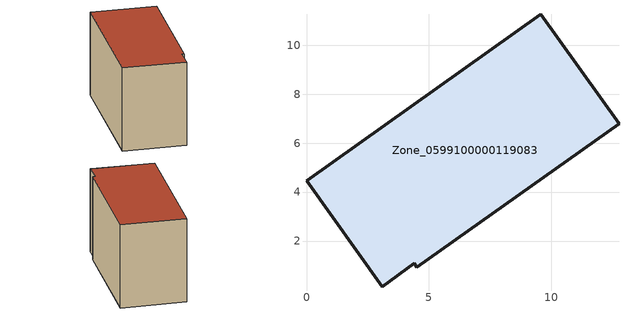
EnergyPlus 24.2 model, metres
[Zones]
Zone_0599100000119083
 floor ground (C_G): 9.57,11.28 12.77,6.8 4.51,0.94 4.4,1.1 3.1,0.12 0,4.47 z0
 wall outside (C_F): 12.77,6.8 9.57,11.28 0,4.47 3.1,0.12 4.4,1.1 4.51,0.94 12.77,6.8 z0:7.31
 roof outside (C_R): 0,4.47 3.1,0.12 4.4,1.1 4.51,0.94 12.77,6.8 9.57,11.28 z7.31
[BUILDING]
Pand.0599100000119083: North Axis=0; Terrain=City; Loads Convergence Tolerance Value=0.04; Temperature Convergence Tolerance Value=0.4; Solar Distribution=FullExterior; Maximum Number of Warmup Days=25; Minimum Number of Warmup Days=1
[Site:Location]
Rotterdam.The.Hague.AP_ZH_NLD Design_Conditions: Latitude=51.96; Longitude=4.45; Time Zone=1; Elevation=-4.5
[SITE:GROUNDTEMPERATURE:BUILDINGSURFACE]
18, 18, 18, 18, 18, 18, 18, 18, 18, 18, 18, 18
[MATERIAL] Thermal Absorptance=0.9; Solar Absorptance=0.7; Visible Absorptance=0.7
Name | Roughness | Thickness | Conductivity | Density | Specific Heat
G.TI.1975-1991 | MediumSmooth | 0.15 | 0.288461 | 540 | 1210
F.TI.1975-1991 | Rough | 0.3 | 0.230769 | 1920 | 840
R.TI.1975-1991 | MediumRough | 0.2 | 0.153846 | 1500 | 1000
[CONSTRUCTION]
C_G: G.TI.1975-1991
C_F: F.TI.1975-1991
C_R: R.TI.1975-1991
[ZONE]
Zone_0599100000119083: Type=1; Multiplier=1; Ceiling Height=Autocalculate; Volume=Autocalculate; Floor Area=autocalculate; Part of Total Floor Area=Yes
[ZONEINFILTRATION:DESIGNFLOWRATE]
Infil_Zone_0599100000119083: Zone or ZoneList or Space or SpaceList=Zone_0599100000119083; Schedule=AlwaysOn; Design Flow Rate Calculation Method=Flow/Area; Flow Rate per Floor Area=0.003; Constant Term Coefficient=1; Temperature Term Coefficient=0; Velocity Term Coefficient=0; Velocity Squared Term Coefficient=0
[HVACTEMPLATE:ZONE:IDEALLOADSAIRSYSTEM]
Zone_0599100000119083: Maximum Heating Supply Air Temperature=50; Minimum Cooling Supply Air Temperature=13; Maximum Heating Supply Air Humidity Ratio=0.0156; Minimum Cooling Supply Air Humidity Ratio=0.0077; Heating Limit=NoLimit; Cooling Limit=NoLimit; Dehumidification Control Type=ConstantSensibleHeatRatio; Cooling Sensible Heat Ratio=0.7; Dehumidification Setpoint=60; Humidification Control Type=None; Humidification Setpoint=30; Outdoor Air Method=None; Outdoor Air Flow Rate per Person=0.00944; Outdoor Air Flow Rate per Zone Floor Area=0; Outdoor Air Flow Rate per Zone=0; Demand Controlled Ventilation Type=None; Outdoor Air Economizer Type=NoEconomizer; Heat Recovery Type=None; Sensible Heat Recovery Effectiveness=0.7; Latent Heat Recovery Effectiveness=0.65
[ZONECONTROL:THERMOSTAT]
ThermostatControl_Zone_0599100000119083: Zone or ZoneList=Zone_0599100000119083; Control Type Schedule=DualSetpointControlType; Control 1=Thermostat_Zone_0599100000119083; Temperature Difference Between Cutout And Setpoint=0
[THERMOSTATSETPOINT:DUALSETPOINT]
Thermostat_Zone_0599100000119083: Heating Setpoint Temperature Schedule=HeatingSetpoint_Zone_0599100000119083; Cooling Setpoint Temperature Schedule=CoolingSetpoint_Zone_0599100000119083
[SCHEDULE:COMPACT]
HeatingSetpoint_Zone_0599100000119083: Through: 12/31, For: AllDays, Until: 24:00, 21
CoolingSetpoint_Zone_0599100000119083: Through: 12/31, For: AllDays, Until: 24:00, 24
DualSetpointControlType: Through: 12/31, For: AllDays, Until: 24:00, 4
AlwaysOn: Through: 12/31, For: AllDays, Until: 24:00, 1
